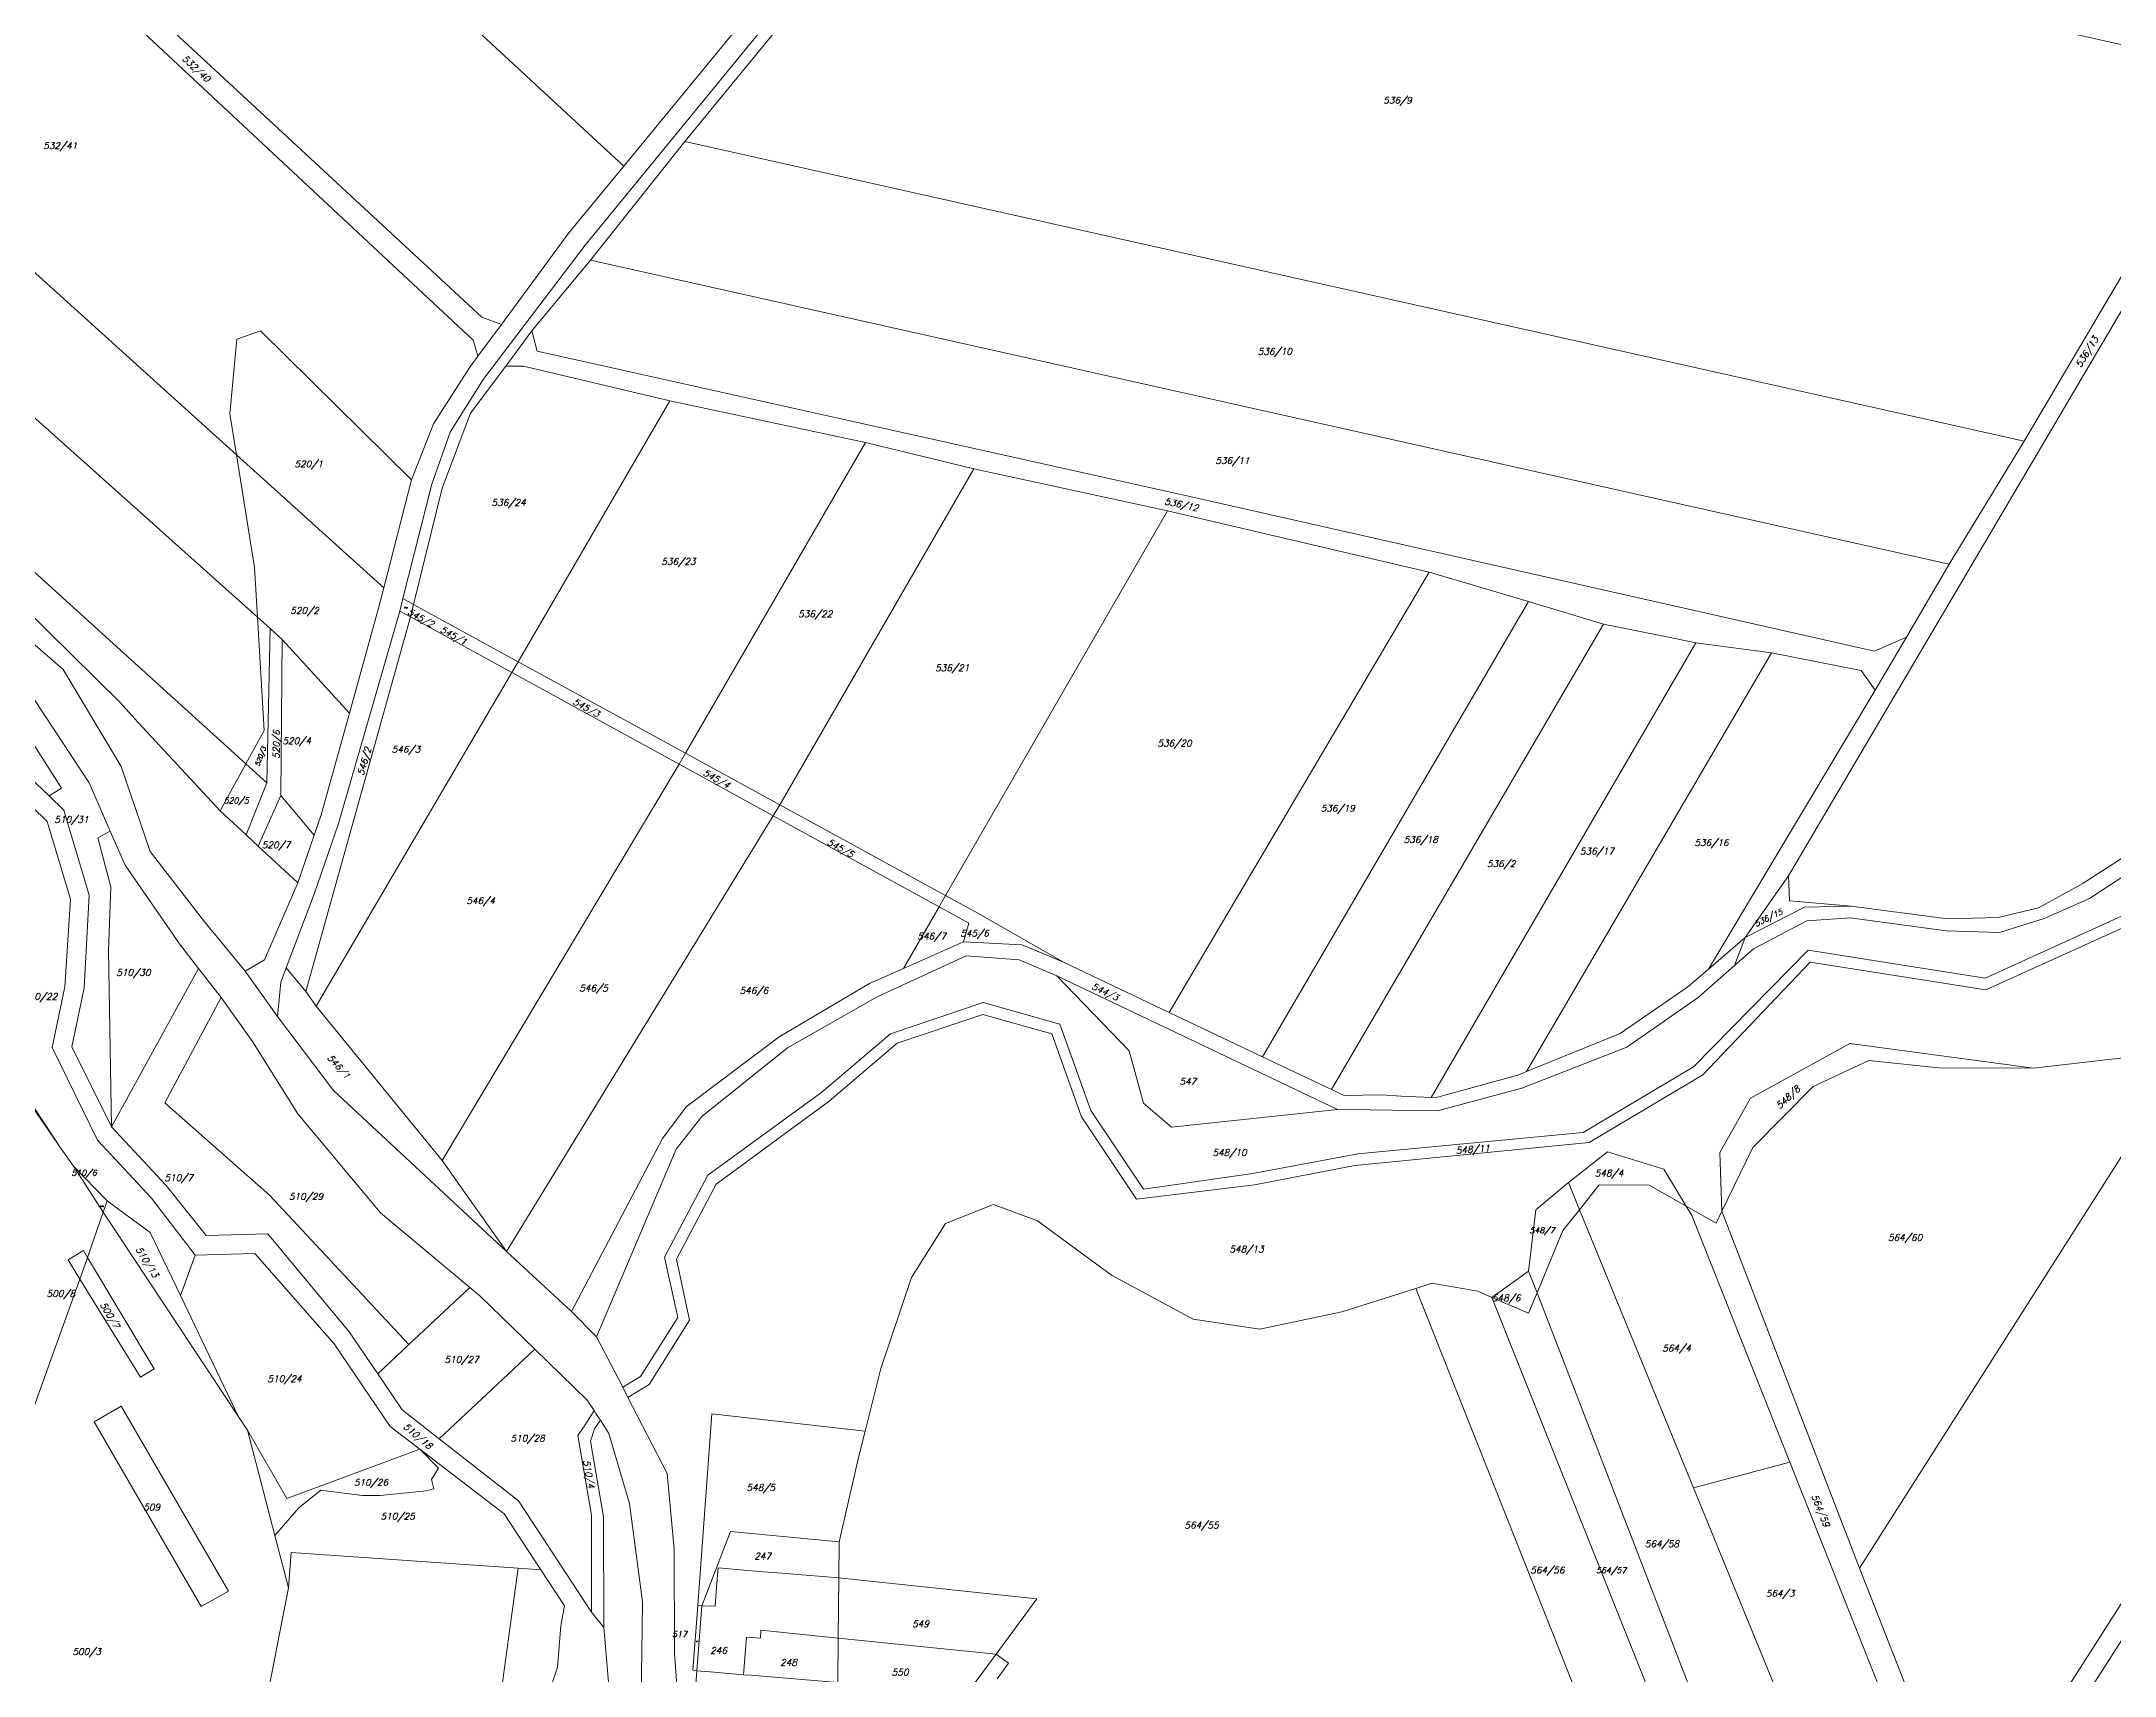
# Model space of a CAD drawing. Header units: millimetres. Extents: x -626414 to -622734, y -1174816 to -1171998.
# Drawn here: x -625016 to -624477, y -1173423 to -1172998 of the extents above; entities that cross this region are included whole.
import ezdxf
from ezdxf.enums import TextEntityAlignment as Align

# ---------------------------------------------------------------- set-up
doc = ezdxf.new("R2010")
doc.units = ezdxf.units.MM
doc.layers.add('Dobrinsko_hranice parcel', color=7, linetype='Continuous', lineweight=0)
doc.layers.add('Dobrinsko_parcelní čísla', color=7, linetype='Continuous', lineweight=0)
doc.styles.add('Style-ITALICS', font='ITALICS.shx')

msp = doc.modelspace()

# ---------------------------------------------------------------- linework, layer by layer
at = {"layer": 'Dobrinsko_hranice parcel', "color": 7, "linetype": 'Continuous', "lineweight": 13}
for p, q in [((-624864.96, -1173030.9), (-625081.64, -1172830.2)), ((-624728.68, -1172872.61), (-624874.97, -1173051.37)), ((-624849.05, -1173024.45), (-624773.72, -1172932.54)), ((-624773.72, -1172932.54), (-624444.21, -1173006.27)), ((-624813.54, -1172968.26), (-624864.96, -1173030.9)), ((-624418.82, -1172972.11), (-624562.14, -1173215.3)), ((-624965.64, -1173105.88), (-625105.66, -1172979.45)), ((-624901.83, -1173070.15), (-624988.81, -1172989.6)), ((-624960.17, -1173148.09), (-625127.04, -1172998.93)), ((-624904.13, -1173076.11), (-624991.26, -1172994.71)), ((-624500.87, -1173102.36), (-624444.21, -1173006.27)), ((-624873.62, -1173055.31), (-624849.05, -1173024.45)), ((-624500.87, -1173102.36), (-624849.05, -1173024.45)), ((-624864.96, -1173030.9), (-624879.2, -1173048.22)), ((-624963.17, -1173186.25), (-625129.55, -1173035.49)), ((-624879.2, -1173048.22), (-624896.75, -1173072.02)), ((-624874.97, -1173051.37), (-624901.51, -1173086.29)), ((-624888.81, -1173073.71), (-624873.62, -1173055.31)), ((-624520.33, -1173134.35), (-624873.62, -1173055.31)), ((-624965.52, -1173075.82), (-624959.37, -1173073.66)), ((-624959.37, -1173073.66), (-624920.11, -1173112.4)), ((-624896.75, -1173072.02), (-624902.85, -1173080.29)), ((-624896.75, -1173072.02), (-624901.83, -1173070.15)), ((-624895.63, -1173082.87), (-624888.81, -1173073.71)), ((-624888.81, -1173073.71), (-624887.43, -1173078.92)), ((-624967.34, -1173095.25), (-624965.52, -1173075.82)), ((-624902.85, -1173080.29), (-624904.95, -1173083.14)), ((-624902.85, -1173080.29), (-624904.13, -1173076.11)), ((-624887.43, -1173078.92), (-624717.79, -1173116.73)), ((-624904.95, -1173083.14), (-624914.43, -1173097.83)), ((-624904.83, -1173095.07), (-624895.63, -1173082.87)), ((-624891.03, -1173082.87), (-624895.63, -1173082.87)), ((-624853.01, -1173091.9), (-624891.03, -1173082.87)), ((-624901.51, -1173086.29), (-624910.09, -1173100.03)), ((-624965.64, -1173105.88), (-624967.34, -1173095.25)), ((-624912.12, -1173114.58), (-624904.83, -1173095.07)), ((-624853.01, -1173091.9), (-624892.39, -1173159.7)), ((-624802.11, -1173102.69), (-624853.01, -1173091.9)), ((-624914.43, -1173097.83), (-624920.11, -1173112.4)), ((-624910.09, -1173100.03), (-624914.89, -1173113.53)), ((-625064.08, -1173103.19), (-624995.94, -1173170.21)), ((-624927.35, -1173140.45), (-624965.64, -1173105.88)), ((-624960.93, -1173135.22), (-624965.64, -1173105.88)), ((-624802.11, -1173102.69), (-624848.89, -1173183.49)), ((-624773.9, -1173109.5), (-624802.11, -1173102.69)), ((-624520.33, -1173134.35), (-624500.87, -1173102.36)), ((-624920.11, -1173112.4), (-624927.35, -1173140.45)), ((-624773.9, -1173109.5), (-624824.4, -1173196.88)), ((-624723.54, -1173120.5), (-624773.9, -1173109.5)), ((-624914.89, -1173113.53), (-624922.43, -1173143.28)), ((-624919.62, -1173144.82), (-624912.12, -1173114.58)), ((-624717.79, -1173116.73), (-624539.74, -1173156.9)), ((-624723.54, -1173120.5), (-624781.27, -1173220.46)), ((-624655.55, -1173136.42), (-624723.54, -1173120.5)), ((-624531.43, -1173153.28), (-624520.33, -1173134.35)), ((-624960.17, -1173148.09), (-624960.93, -1173135.22)), ((-624655.55, -1173136.42), (-624723.14, -1173250.84)), ((-624629.72, -1173144.04), (-624655.55, -1173136.42)), ((-624927.35, -1173140.45), (-624928.73, -1173145.8)), ((-624922.43, -1173143.28), (-624923.2, -1173146.51)), ((-624919.62, -1173144.82), (-624922.43, -1173143.28)), ((-624920.41, -1173148.04), (-624919.62, -1173144.82)), ((-624892.39, -1173159.7), (-624919.62, -1173144.82)), ((-624629.72, -1173144.04), (-624698.91, -1173262.37)), ((-624610.24, -1173149.9), (-624629.72, -1173144.04)), ((-624956.87, -1173151.04), (-624960.17, -1173148.09)), ((-624958.43, -1173177.59), (-624960.17, -1173148.09)), ((-624947.58, -1173245.37), (-624920.41, -1173148.04)), ((-624923.2, -1173146.51), (-624939.09, -1173201.75)), ((-624928.73, -1173145.8), (-624936.28, -1173173.01)), ((-624920.41, -1173148.04), (-624923.2, -1173146.51)), ((-624894.03, -1173162.5), (-624920.41, -1173148.04)), ((-624610.24, -1173149.9), (-624680.94, -1173270.92)), ((-624593.31, -1173153.34), (-624610.24, -1173149.9)), ((-625022, -1173151.88), (-625010.68, -1173161.71)), ((-624957.77, -1173191.14), (-624956.87, -1173151.04)), ((-624953.8, -1173153.87), (-624956.87, -1173151.04)), ((-624954.11, -1173194.46), (-624953.8, -1173153.87)), ((-624936.28, -1173173.01), (-624953.8, -1173153.87)), ((-624655.07, -1173272.99), (-624586.21, -1173154.78)), ((-624586.21, -1173154.78), (-624593.31, -1173153.34)), ((-624566.54, -1173157.39), (-624586.21, -1173154.78)), ((-624539.74, -1173156.9), (-624531.43, -1173153.28)), ((-624539.56, -1173167.04), (-624531.43, -1173153.28)), ((-624892.39, -1173159.7), (-624894.03, -1173162.5)), ((-624848.89, -1173183.49), (-624892.39, -1173159.7)), ((-624630.23, -1173266.23), (-624566.54, -1173157.39)), ((-624543.24, -1173161.93), (-624566.54, -1173157.39)), ((-625010.68, -1173161.71), (-624995.65, -1173186.88)), ((-624894.03, -1173162.5), (-624944.88, -1173249.23)), ((-624850.58, -1173186.32), (-624894.03, -1173162.5)), ((-624539.56, -1173167.04), (-624543.24, -1173161.93)), ((-625003.94, -1173191.19), (-625018.15, -1173169.57)), ((-624995.94, -1173170.21), (-624991.22, -1173175.47)), ((-624582.94, -1173239.58), (-624539.56, -1173167.04)), ((-624991.22, -1173175.47), (-624969.84, -1173198.44)), ((-624963.17, -1173186.25), (-624958.43, -1173177.59)), ((-624936.28, -1173173.01), (-624943.63, -1173199.49)), ((-624423.37, -1173177.04), (-624485.76, -1173217.46)), ((-625028.58, -1173181.08), (-625014.38, -1173194.57)), ((-624995.65, -1173186.88), (-624988.11, -1173209.03)), ((-624969.84, -1173198.44), (-624963.17, -1173186.25)), ((-624957.77, -1173191.14), (-624963.17, -1173186.25)), ((-624850.58, -1173186.32), (-624912.13, -1173289.31)), ((-624848.89, -1173183.49), (-624850.58, -1173186.32)), ((-624826.14, -1173199.73), (-624850.58, -1173186.32)), ((-624824.4, -1173196.88), (-624848.89, -1173183.49)), ((-625003.94, -1173191.19), (-624998.45, -1173203.71)), ((-624963.13, -1173204.68), (-624957.77, -1173191.14)), ((-625014.86, -1173201.2), (-625018.82, -1173197.34)), ((-625014.38, -1173194.57), (-625010.52, -1173198.24)), ((-625010.52, -1173198.24), (-625003.93, -1173220.37)), ((-624969.84, -1173198.44), (-624963.13, -1173204.68)), ((-624959.99, -1173207.6), (-624954.11, -1173194.46)), ((-624945.44, -1173204.77), (-624954.11, -1173194.46)), ((-624824.4, -1173196.88), (-624826.14, -1173199.73)), ((-624781.27, -1173220.46), (-624824.4, -1173196.88)), ((-625008.83, -1173221.41), (-625014.86, -1173201.2)), ((-625001.73, -1173205.48), (-624998.45, -1173203.71)), ((-624994.55, -1173212.58), (-624998.45, -1173203.71)), ((-624963.13, -1173204.68), (-624959.99, -1173207.6)), ((-624943.63, -1173199.49), (-624945.44, -1173204.77)), ((-624939.09, -1173201.75), (-624945.35, -1173219.88)), ((-624826.14, -1173199.73), (-624895.42, -1173312.95)), ((-624782.97, -1173223.4), (-624826.14, -1173199.73)), ((-624998.28, -1173218.21), (-625001.73, -1173205.48)), ((-624988.11, -1173209.03), (-624974.19, -1173226.99)), ((-624959.99, -1173207.6), (-624949.7, -1173217.16)), ((-624945.44, -1173204.77), (-624949.7, -1173217.16)), ((-624980.46, -1173233.03), (-624994.55, -1173212.58)), ((-624562.14, -1173215.3), (-624573.39, -1173231.41)), ((-624561.91, -1173221.82), (-624562.14, -1173215.3)), ((-624469.61, -1173211.85), (-624483.88, -1173221.22)), ((-625003.93, -1173220.37), (-625005.24, -1173244.45)), ((-624998.92, -1173234.71), (-624998.28, -1173218.21)), ((-624949.7, -1173217.16), (-624958.33, -1173237.14)), ((-624945.35, -1173219.88), (-624952.71, -1173239.24)), ((-624781.27, -1173220.46), (-624782.97, -1173223.4)), ((-624773.49, -1173224.71), (-624781.27, -1173220.46)), ((-624511.03, -1173241.93), (-624463.28, -1173220.19)), ((-624485.76, -1173217.46), (-624497.1, -1173223.69)), ((-625010.3, -1173244.22), (-625008.83, -1173221.41)), ((-624782.97, -1173223.4), (-624792.22, -1173239.4)), ((-624775.21, -1173227.65), (-624782.97, -1173223.4)), ((-624750.65, -1173237.75), (-624773.49, -1173224.71)), ((-624573.39, -1173231.41), (-624557.93, -1173223.44)), ((-624545.87, -1173223.26), (-624561.91, -1173221.82)), ((-624545.87, -1173223.26), (-624557.93, -1173223.44)), ((-624546.1, -1173226.29), (-624557.4, -1173227)), ((-624521.12, -1173229.63), (-624546.1, -1173226.29)), ((-624520.76, -1173226.53), (-624545.87, -1173223.26)), ((-624507.64, -1173226.17), (-624520.76, -1173226.53)), ((-624462.32, -1173223.03), (-624510.81, -1173245.01)), ((-624497.1, -1173223.69), (-624507.64, -1173226.17)), ((-624483.88, -1173221.22), (-624495.64, -1173226.43)), ((-624974.19, -1173226.99), (-624963.37, -1173240.1)), ((-624776.64, -1173232.48), (-624775.21, -1173227.65)), ((-624573.39, -1173231.41), (-624582.94, -1173239.58)), ((-624573.39, -1173231.41), (-624576.13, -1173238.62)), ((-624557.4, -1173227), (-624571.26, -1173234.35)), ((-624507.29, -1173230.04), (-624521.12, -1173229.63)), ((-624495.64, -1173226.43), (-624507.29, -1173230.04)), ((-624998.12, -1173280.61), (-624998.92, -1173234.71)), ((-624975.52, -1173239.41), (-624980.46, -1173233.03)), ((-624775.96, -1173236.17), (-624799.04, -1173246.77)), ((-624792.22, -1173239.4), (-624776.64, -1173232.48)), ((-624776.64, -1173232.48), (-624761.35, -1173233.23)), ((-624762.16, -1173237.14), (-624775.96, -1173236.17)), ((-624761.35, -1173233.23), (-624750.65, -1173237.75)), ((-624586.81, -1173264.98), (-624557.05, -1173234.69)), ((-624571.26, -1173234.35), (-624576.13, -1173238.62)), ((-624557.05, -1173234.69), (-624511.03, -1173241.93)), ((-624975.52, -1173239.41), (-624998.12, -1173280.61)), ((-624969.66, -1173246.98), (-624975.52, -1173239.41)), ((-624958.33, -1173237.14), (-624963.37, -1173240.1)), ((-624963.37, -1173240.1), (-624955, -1173251.9)), ((-624952.71, -1173239.24), (-624954.14, -1173242.98)), ((-624947.58, -1173245.37), (-624952.71, -1173239.24)), ((-624801.1, -1173243.35), (-624792.22, -1173239.4)), ((-624752.35, -1173241.37), (-624762.16, -1173237.14)), ((-624679.38, -1173276.09), (-624752.35, -1173241.37)), ((-624733.56, -1173260.87), (-624752.35, -1173241.37)), ((-624723.14, -1173250.84), (-624750.65, -1173237.75)), ((-624582.94, -1173239.58), (-624588.32, -1173244.18)), ((-624576.13, -1173238.62), (-624585.62, -1173246.96)), ((-624556.53, -1173237.81), (-624584.41, -1173267.04)), ((-624510.81, -1173245.01), (-624556.53, -1173237.81)), ((-624511.65, -1173470.38), (-624362.32, -1173237.38)), ((-625013.54, -1173259.96), (-625010.3, -1173244.22)), ((-625005.24, -1173244.45), (-625008.41, -1173259.8)), ((-624984.26, -1173274.31), (-624969.66, -1173246.98)), ((-624961.48, -1173258.44), (-624969.66, -1173246.98)), ((-624954.14, -1173242.98), (-624955, -1173251.9)), ((-624944.88, -1173249.23), (-624947.58, -1173245.37)), ((-624824.55, -1173257.21), (-624801.1, -1173243.35)), ((-624799.04, -1173246.77), (-624822.42, -1173260.07)), ((-624588.32, -1173244.18), (-624605.93, -1173256.3)), ((-624585.62, -1173246.96), (-624604.2, -1173259.85)), ((-624955, -1173251.9), (-624940.43, -1173271.13)), ((-624912.13, -1173289.31), (-624944.88, -1173249.23)), ((-624771.54, -1173248.29), (-624795.56, -1173256.37)), ((-624793.84, -1173258.85), (-624771.58, -1173251.39)), ((-624771.58, -1173251.39), (-624753.67, -1173256.4)), ((-624751.61, -1173253.86), (-624771.54, -1173248.29)), ((-624698.91, -1173262.37), (-624723.14, -1173250.84)), ((-624949.72, -1173277.23), (-624961.48, -1173258.44)), ((-624848.73, -1173275.35), (-624824.55, -1173257.21)), ((-624795.56, -1173256.37), (-624813.47, -1173271.6)), ((-624753.67, -1173256.4), (-624745.98, -1173278)), ((-624743.5, -1173276.32), (-624751.61, -1173253.86)), ((-624605.93, -1173256.3), (-624630.23, -1173266.23)), ((-625001.78, -1173284.01), (-625013.54, -1173259.96)), ((-625008.41, -1173259.8), (-624998.12, -1173280.61)), ((-624822.42, -1173260.07), (-624844.68, -1173277.89)), ((-624811.53, -1173273.88), (-624793.84, -1173258.85)), ((-624729.81, -1173274.44), (-624733.56, -1173260.87)), ((-624680.94, -1173270.92), (-624698.91, -1173262.37)), ((-624604.2, -1173259.85), (-624631.5, -1173270.54)), ((-624546.22, -1173258.91), (-624571.97, -1173273.1)), ((-624541.26, -1173263.32), (-624555.75, -1173270.07)), ((-624498.44, -1173265.33), (-624546.22, -1173258.91)), ((-624543.66, -1173395.3), (-624457.22, -1173259.36)), ((-624523.07, -1173265.26), (-624541.26, -1173263.32)), ((-624469.79, -1173262.02), (-624498.44, -1173265.33)), ((-625022.42, -1173269.31), (-625011.2, -1173286.27)), ((-624632.48, -1173267.15), (-624653.97, -1173273.05)), ((-624630.23, -1173266.23), (-624632.48, -1173267.15)), ((-624615.49, -1173282.07), (-624586.81, -1173264.98)), ((-624584.41, -1173267.04), (-624613.95, -1173284.65)), ((-624498.44, -1173265.33), (-624523.07, -1173265.26)), ((-625011.2, -1173286.27), (-625022.4, -1173270.03)), ((-624957.02, -1173298.31), (-624984.26, -1173274.31)), ((-624940.43, -1173271.13), (-624895.42, -1173312.95)), ((-624813.47, -1173271.6), (-624843.07, -1173293.18)), ((-624840.89, -1173295.48), (-624811.53, -1173273.88)), ((-624722.55, -1173280.65), (-624729.81, -1173274.44)), ((-624677.69, -1173272.47), (-624680.94, -1173270.92)), ((-624668.06, -1173272.3), (-624677.69, -1173272.47)), ((-624662.72, -1173272.58), (-624668.06, -1173272.3)), ((-624655.07, -1173272.99), (-624662.72, -1173272.58)), ((-624653.97, -1173273.05), (-624655.07, -1173272.99)), ((-624631.5, -1173270.54), (-624653.39, -1173276.41)), ((-624571.97, -1173273.1), (-624579.94, -1173287.29)), ((-624555.75, -1173270.07), (-624571.41, -1173285.96)), ((-624928.19, -1173302.96), (-624949.72, -1173277.23)), ((-624854.87, -1173283.64), (-624848.73, -1173275.35)), ((-624844.68, -1173277.89), (-624851.33, -1173286.39)), ((-624731.62, -1173299.41), (-624745.98, -1173278)), ((-624743.5, -1173276.32), (-624729.8, -1173296.75)), ((-624679.38, -1173276.09), (-624722.55, -1173280.65)), ((-624670.88, -1173276.16), (-624679.38, -1173276.09)), ((-624653.39, -1173276.41), (-624670.88, -1173276.16)), ((-625001.78, -1173284.01), (-624987.75, -1173299.13)), ((-624998.12, -1173280.61), (-624983.95, -1173295.87)), ((-624878.58, -1173328.6), (-624854.87, -1173283.64)), ((-624613.95, -1173284.65), (-624674.9, -1173290.6)), ((-624674.1, -1173287.64), (-624615.49, -1173282.07)), ((-625011.2, -1173286.27), (-625008.05, -1173290.84)), ((-624999.25, -1173299.86), (-625008.05, -1173290.84)), ((-625008.05, -1173290.84), (-625000.29, -1173302.76)), ((-624895.42, -1173312.95), (-624912.13, -1173289.31)), ((-624851.33, -1173286.39), (-624872.04, -1173335.15)), ((-624701.4, -1173292.7), (-624674.1, -1173287.64)), ((-624674.9, -1173290.6), (-624701, -1173295.68)), ((-624619.36, -1173295.08), (-624609.2, -1173287.11)), ((-624609.2, -1173287.11), (-624594.54, -1173291.57)), ((-624579.94, -1173287.29), (-624579.44, -1173302.54)), ((-624571.41, -1173285.96), (-624579.44, -1173302.54)), ((-624983.95, -1173295.87), (-624973.54, -1173308.83)), ((-624843.07, -1173293.18), (-624854.37, -1173314.48)), ((-624851.25, -1173315), (-624840.89, -1173295.48)), ((-624701, -1173295.68), (-624731.62, -1173299.41)), ((-624729.8, -1173296.75), (-624701.4, -1173292.7)), ((-624619.36, -1173295.08), (-624627.85, -1173302.2)), ((-624616.47, -1173302.12), (-624619.36, -1173295.08)), ((-624611.37, -1173295.67), (-624616.47, -1173302.12)), ((-624598.36, -1173295.75), (-624611.37, -1173295.67)), ((-624588.72, -1173301.2), (-624598.36, -1173295.75)), ((-624594.54, -1173291.57), (-624588.72, -1173301.2)), ((-625000.29, -1173302.76), (-624999.25, -1173299.86)), ((-624999.25, -1173299.86), (-624988.04, -1173308.05)), ((-624987.75, -1173299.13), (-624976.4, -1173313.91)), ((-624920.79, -1173337.17), (-624957.02, -1173298.31)), ((-624768.81, -1173300.74), (-624781.32, -1173305.74)), ((-624757.4, -1173305.04), (-624768.81, -1173300.74)), ((-624588.72, -1173301.2), (-624587.24, -1173303.66)), ((-624580.93, -1173305.61), (-624588.72, -1173301.2)), ((-625004.36, -1173314.53), (-625000.29, -1173302.76)), ((-625000.29, -1173302.76), (-624965.23, -1173355.75)), ((-624904.97, -1173322.35), (-624928.19, -1173302.96)), ((-624781.32, -1173305.74), (-624790.12, -1173319.78)), ((-624738.12, -1173319.14), (-624757.4, -1173305.04)), ((-624627.85, -1173302.2), (-624629.69, -1173318.1)), ((-624616.47, -1173302.12), (-624620.76, -1173307.55)), ((-624586.81, -1173374.45), (-624616.47, -1173302.12)), ((-624587.24, -1173303.66), (-624561.76, -1173367.77)), ((-624579.44, -1173302.54), (-624580.93, -1173305.61)), ((-624579.44, -1173302.54), (-624543.66, -1173395.3)), ((-624988.04, -1173308.05), (-624980.19, -1173324.46)), ((-624973.54, -1173308.83), (-624957.53, -1173308.38)), ((-624957.53, -1173308.38), (-624936.38, -1173333.86)), ((-624620.76, -1173307.55), (-624627.5, -1173323.77)), ((-625009.44, -1173315.19), (-625005.45, -1173312.71)), ((-625006.38, -1173320.14), (-625009.44, -1173315.19)), ((-625006.38, -1173320.14), (-625004.36, -1173314.53)), ((-625005.45, -1173312.71), (-625004.36, -1173314.53)), ((-625004.36, -1173314.53), (-624987.05, -1173343.5)), ((-624976.4, -1173313.91), (-624980.19, -1173324.46)), ((-624976.4, -1173313.91), (-624960.89, -1173313.48)), ((-624960.89, -1173313.48), (-624940.28, -1173337)), ((-624895.42, -1173312.95), (-624878.58, -1173328.6)), ((-624854.37, -1173314.48), (-624850.9, -1173330.11)), ((-624847.84, -1173330.85), (-624851.25, -1173315)), ((-625026.65, -1173376.57), (-625006.38, -1173320.14)), ((-624990.6, -1173345.64), (-625006.38, -1173320.14)), ((-624904.97, -1173322.35), (-624920.79, -1173337.17)), ((-624902.5, -1173324.41), (-624904.97, -1173322.35)), ((-624790.12, -1173319.78), (-624798.1, -1173343.37)), ((-624716.91, -1173330.57), (-624738.12, -1173319.14)), ((-624659.02, -1173322.57), (-624678.25, -1173328.7)), ((-624654.86, -1173321.25), (-624659.02, -1173322.57)), ((-624659.02, -1173322.57), (-624597.16, -1173478.46)), ((-624642.93, -1173323.34), (-624654.86, -1173321.25)), ((-624629.69, -1173318.1), (-624639.27, -1173324.92)), ((-624629.69, -1173318.1), (-624627.5, -1173323.77)), ((-624980.19, -1173324.46), (-624965.23, -1173355.75)), ((-624888.1, -1173338.37), (-624902.5, -1173324.41)), ((-624878.58, -1173328.6), (-624872.04, -1173335.15)), ((-624678.25, -1173328.7), (-624699.58, -1173333.21)), ((-624639.27, -1173324.92), (-624642.93, -1173323.34)), ((-624639.27, -1173324.92), (-624578.54, -1173476.9)), ((-624629.69, -1173329.04), (-624639.27, -1173324.92)), ((-624627.5, -1173323.77), (-624629.69, -1173329.04)), ((-624627.5, -1173323.77), (-624568.73, -1173475.77)), ((-624936.38, -1173333.86), (-624928.93, -1173344.79)), ((-624850.9, -1173330.11), (-624860.57, -1173345.49)), ((-624858.35, -1173347.59), (-624847.84, -1173330.85)), ((-624699.58, -1173333.21), (-624716.91, -1173330.57)), ((-624940.28, -1173337), (-624925.64, -1173358.47)), ((-624920.79, -1173337.17), (-624928.93, -1173344.79)), ((-624912.96, -1173361.65), (-624888.1, -1173338.37)), ((-624874.43, -1173351.62), (-624888.1, -1173338.37)), ((-624872.04, -1173335.15), (-624865.23, -1173348.29)), ((-624987.05, -1173343.5), (-624990.6, -1173345.64)), ((-624928.93, -1173344.79), (-624922.53, -1173354.17)), ((-624798.1, -1173343.37), (-624802.22, -1173359.71)), ((-624860.57, -1173345.49), (-624865.23, -1173348.29)), ((-624865.23, -1173348.29), (-624863.85, -1173350.96)), ((-624863.85, -1173350.96), (-624858.35, -1173347.59)), ((-625002.66, -1173357.26), (-624995.66, -1173353.19)), ((-624995.66, -1173353.19), (-624967.75, -1173401.26)), ((-624922.53, -1173354.17), (-624912.96, -1173361.65)), ((-624872.67, -1173354.35), (-624874.84, -1173357.77)), ((-624872.67, -1173354.35), (-624874.43, -1173351.62)), ((-624872.21, -1173355.06), (-624872.67, -1173354.35)), ((-624871.5, -1173356.16), (-624872.21, -1173355.06)), ((-624863.85, -1173350.96), (-624853.63, -1173370.7)), ((-624842.09, -1173355.15), (-624845.72, -1173405.02)), ((-624802.22, -1173359.71), (-624842.09, -1173355.15)), ((-624974.85, -1173405.26), (-625002.66, -1173357.26)), ((-624965.23, -1173355.75), (-624962.78, -1173359.44)), ((-624962.78, -1173359.44), (-624955.66, -1173386.84)), ((-624925.64, -1173358.47), (-624917.98, -1173364.35)), ((-624874.84, -1173357.77), (-624876.85, -1173360.84)), ((-624876.85, -1173360.84), (-624873.32, -1173381.5)), ((-624873.56, -1173362.31), (-624872.59, -1173359.1)), ((-624872.59, -1173359.1), (-624871.04, -1173356.87)), ((-624871.04, -1173356.87), (-624871.5, -1173356.16)), ((-624868.84, -1173360.29), (-624871.04, -1173356.87)), ((-624863.5, -1173378.47), (-624868.84, -1173360.29)), ((-624802.22, -1173359.71), (-624803.93, -1173366.5)), ((-624917.98, -1173364.35), (-624913.12, -1173369.35)), ((-624917.98, -1173364.35), (-624896.06, -1173381.18)), ((-624912.96, -1173361.65), (-624892.32, -1173377.77)), ((-624870.2, -1173381.98), (-624873.56, -1173362.31)), ((-624913.12, -1173369.35), (-624914.91, -1173372.28)), ((-624853.63, -1173370.7), (-624851.87, -1173390.35)), ((-624803.93, -1173366.5), (-624808.91, -1173388.43)), ((-624586.81, -1173374.45), (-624561.76, -1173367.77)), ((-624561.76, -1173367.77), (-624537.58, -1173428.61)), ((-624943.71, -1173375.02), (-624949.43, -1173379.64)), ((-624932.91, -1173376.38), (-624943.71, -1173375.02)), ((-624928.31, -1173376.4), (-624932.91, -1173376.38)), ((-624916.3, -1173375.22), (-624928.31, -1173376.4)), ((-624914.32, -1173374.67), (-624916.3, -1173375.22)), ((-624914.91, -1173372.28), (-624914.32, -1173374.67)), ((-624561.86, -1173435.3), (-624586.81, -1173374.45)), ((-624955.66, -1173386.84), (-624949.43, -1173379.64)), ((-624896.06, -1173381.18), (-624886.51, -1173395.73)), ((-624892.32, -1173377.77), (-624873.33, -1173406.7)), ((-624873.32, -1173381.5), (-624873.33, -1173406.7)), ((-624870.16, -1173410.7), (-624870.2, -1173381.98)), ((-624860.05, -1173404.08), (-624863.5, -1173378.47)), ((-624955.66, -1173386.84), (-624952.14, -1173400.39)), ((-624844.67, -1173405.1), (-624837.24, -1173385.76)), ((-624837.24, -1173385.76), (-624808.91, -1173388.43)), ((-624463.05, -1173384.82), (-624515.48, -1173466.84)), ((-624951.38, -1173391.2), (-624952.14, -1173400.39)), ((-624892.42, -1173395.32), (-624951.38, -1173391.2)), ((-624851.87, -1173390.35), (-624851.73, -1173417.35)), ((-624808.91, -1173388.43), (-624809.05, -1173397.84)), ((-624894.39, -1173409.78), (-624892.42, -1173395.32)), ((-624892.42, -1173395.32), (-624886.51, -1173395.73)), ((-624886.51, -1173395.73), (-624880.37, -1173405.1)), ((-624840.81, -1173400.24), (-624840.42, -1173395.2)), ((-624840.42, -1173395.2), (-624828.75, -1173396.23)), ((-624828.75, -1173396.23), (-624826.03, -1173396.46)), ((-624826.03, -1173396.46), (-624809.05, -1173397.84)), ((-624809.05, -1173397.84), (-624809.19, -1173413.46)), ((-624809.05, -1173397.84), (-624757.59, -1173403.25)), ((-624543.66, -1173395.3), (-624515.48, -1173466.84)), ((-624967.75, -1173401.26), (-624974.85, -1173405.26)), ((-624952.14, -1173400.39), (-624967.85, -1173480.72)), ((-624860.16, -1173411.08), (-624860.05, -1173404.08)), ((-624841.2, -1173405.16), (-624840.81, -1173400.24)), ((-624757.59, -1173403.25), (-624768.15, -1173417.63)), ((-624880.37, -1173405.1), (-624881.29, -1173410.28)), ((-624873.33, -1173406.7), (-624870.16, -1173410.7)), ((-624847.01, -1173421.86), (-624845.72, -1173405.02)), ((-624844.67, -1173405.1), (-624845.97, -1173421.95)), ((-624845.72, -1173405.02), (-624844.67, -1173405.1)), ((-624844.67, -1173405.1), (-624841.2, -1173405.16)), ((-624894.39, -1173409.78), (-624904.89, -1173486.95)), ((-624881.29, -1173410.28), (-624882.22, -1173421.06)), ((-624870.16, -1173410.7), (-624868.46, -1173429.96)), ((-624860.92, -1173460.45), (-624860.16, -1173411.08)), ((-624833.04, -1173413.22), (-624833.8, -1173422.99)), ((-624829.42, -1173413.53), (-624833.04, -1173413.22)), ((-624829.29, -1173411.42), (-624829.42, -1173413.53)), ((-624809.19, -1173413.46), (-624829.29, -1173411.42)), ((-624809.19, -1173413.46), (-624809.29, -1173424.99)), ((-624768.15, -1173417.63), (-624809.19, -1173413.46)), ((-624851.73, -1173417.35), (-624850.25, -1173438.91)), ((-624768.15, -1173417.63), (-624775.55, -1173427.71)), ((-624768.15, -1173417.63), (-624764.92, -1173420)), ((-624764.92, -1173420), (-624767.89, -1173424.06)), ((-624890.98, -1173447.7), (-624882.22, -1173421.06)), ((-624845.97, -1173421.95), (-624847.01, -1173421.86)), ((-624846.94, -1173434.93), (-624845.97, -1173421.95)), ((-624842.46, -1173422.27), (-624845.97, -1173421.95)), ((-624833.8, -1173422.99), (-624842.46, -1173422.27)), ((-624831.89, -1173423.15), (-624833.8, -1173422.99)), ((-624809.29, -1173424.99), (-624831.89, -1173423.15))]:
    msp.add_line(p, q, dxfattribs=at)
at = {"layer": 'Dobrinsko_hranice parcel', "color": 7, "linetype": 'Continuous', "lineweight": 13, "flags": 128}
for points in [[(-625020.27, -1173178.25), (-625011.12, -1173192.53), (-625014.38, -1173194.57)], [(-624917.98, -1173364.35), (-624952.51, -1173377.19), (-624962.78, -1173359.44)]]:
    msp.add_lwpolyline(points, dxfattribs=at)

# ---------------------------------------------------------------- texts
at = {"layer": 'Dobrinsko_parcelní čísla', "color": 7, "linetype": 'Continuous', "lineweight": 0, "style": 'Style-ITALICS'}
for s, height, rotation, p in [('532/40', 1.7, 317, (-624976.689, -1173006.11)), ('536/13', 1.7, 58, (-624483.799, -1173079.605)), ('536/12', 1.7, 348, (-624720.128, -1173119.675)), ('545/2', 1.7, 331, (-624918.106, -1173149.031)), ('545/1', 1.7, 331, (-624909.606, -1173153.611)), ('545/3', 1.7, 331, (-624875.096, -1173172.391)), ('520/6', 1.7, 89, (-624954.435, -1173181.207)), ('520/3', 1.2, 69, (-624958.839, -1173184.537)), ('546/2', 1.7, 74, (-624931.591, -1173185.827)), ('545/4', 1.7, 331, (-624841.266, -1173190.861)), ('545/5', 1.7, 331, (-624809.006, -1173208.871)), ('536/15', 1.5, 26, (-624567.015, -1173226.897)), ('544/3', 1.7, 334, (-624740.146, -1173246.251)), ('546/1', 1.7, 312, (-624939.685, -1173265.464)), ('548/8', 1.7, 43, (-624561.67, -1173273.52)), ('548/11', 1.7, 4, (-624644.13, -1173287.263)), ('510/13', 1.7, 302, (-624989.58, -1173316.175)), ('500/7', 1.7, 301, (-624999.285, -1173329.961)), ('510/18', 1.7, 320, (-624919.033, -1173361.615)), ('510/4', 1.7, 280, (-624874.888, -1173370.973)), ('564/59', 1.7, 292, (-624554.554, -1173380.619))]:
    msp.add_text(s, height=height, rotation=rotation, dxfattribs=at).set_placement(p, align=Align.CENTER)
for s, height, p in [('536/9', 1.7, (-624663.79, -1173014.595)), ('532/41', 1.7, (-625011.46, -1173026.385)), ('536/10', 1.7, (-624695.68, -1173079.875)), ('520/1', 1.7, (-624946.87, -1173109.125)), ('536/11', 1.7, (-624706.71, -1173108.255)), ('536/24', 1.7, (-624894.89, -1173119.155)), ('536/23', 1.7, (-624850.74, -1173134.485)), ('520/2', 1.7, (-624947.95, -1173147.235)), ('545/2', 0.2, (-624921.57, -1173145.74)), ('536/22', 1.7, (-624815.17, -1173148.105)), ('536/21', 1.7, (-624779.56, -1173162.115)), ('520/4', 1.7, (-624949.97, -1173181.075)), ('546/3', 1.7, (-624921.57, -1173183.295)), ('536/20', 1.7, (-624721.76, -1173181.675)), ('520/5', 1.5, (-624965.71, -1173196.505)), ('536/19', 1.7, (-624679.33, -1173198.635)), ('510/31', 1.7, (-625008.55, -1173201.555)), ('536/18', 1.7, (-624657.75, -1173206.775)), ('520/7', 1.7, (-624955.34, -1173208.155)), ('536/17', 1.7, (-624611.94, -1173209.775)), ('536/16', 1.7, (-624582.16, -1173207.565)), ('536/2', 1.7, (-624636.83, -1173213.025)), ('546/4', 1.7, (-624902.17, -1173222.645)), ('546/7', 1.7, (-624784.88, -1173231.865)), ('545/6', 1.7, (-624773.73, -1173231.125)), ('510/30', 1.7, (-624992.45, -1173241.335)), ('510/22', 1.7, (-625016.691, -1173247.575)), ('546/5', 1.7, (-624872.79, -1173245.375)), ('546/6', 1.7, (-624831.11, -1173245.995)), ('547', 1.7, (-624718.29, -1173269.605)), ('548/10', 1.7, (-624707.44, -1173288.125)), ('510/6', 1.5, (-625005.28, -1173293.285)), ('510/7', 1.7, (-624980.67, -1173294.675)), ('548/4', 1.7, (-624608.79, -1173293.455)), ('510/6', 0.2, (-625000.63, -1173301.35)), ('510/29', 1.7, (-624947.57, -1173299.515)), ('548/7', 1.5, (-624626.19, -1173308.225)), ('548/13', 1.7, (-624703.04, -1173313.215)), ('564/60', 1.7, (-624531.81, -1173310.195)), ('500/8', 1.7, (-625011.292, -1173324.775)), ('548/6', 1.7, (-624635.52, -1173325.905)), ('564/4', 1.7, (-624591.22, -1173338.965)), ('510/27', 1.7, (-624907.114, -1173341.922)), ('510/24', 1.7, (-624953.164, -1173346.935)), ('510/28', 1.7, (-624889.944, -1173362.392)), ('510/26', 1.7, (-624930.674, -1173373.852)), ('548/5', 1.7, (-624829.32, -1173375.205)), ('509', 1.7, (-624987.69, -1173380.275)), ('510/25', 1.7, (-624923.737, -1173382.665)), ('564/55', 1.7, (-624714.74, -1173384.975)), ('564/58', 1.7, (-624595.04, -1173389.835)), ('247', 1.7, (-624828.84, -1173393.015)), ('564/56', 1.7, (-624624.84, -1173396.645)), ('564/57', 1.5, (-624608.24, -1173396.595)), ('564/3', 1.7, (-624564.31, -1173402.705)), ('549', 1.7, (-624787.77, -1173410.635)), ('517', 1.5, (-624850.45, -1173413.205)), ('517', 0.2, (-624845.88, -1173414.47)), ('500/3', 1.7, (-625004.58, -1173417.845)), ('246', 1.7, (-624840.3, -1173417.555)), ('248', 1.7, (-624822.1, -1173420.665)), ('550', 1.7, (-624793.11, -1173423.185))]:
    msp.add_text(s, height=height, dxfattribs=at).set_placement(p, align=Align.CENTER)

doc.saveas('drawing.dxf')
